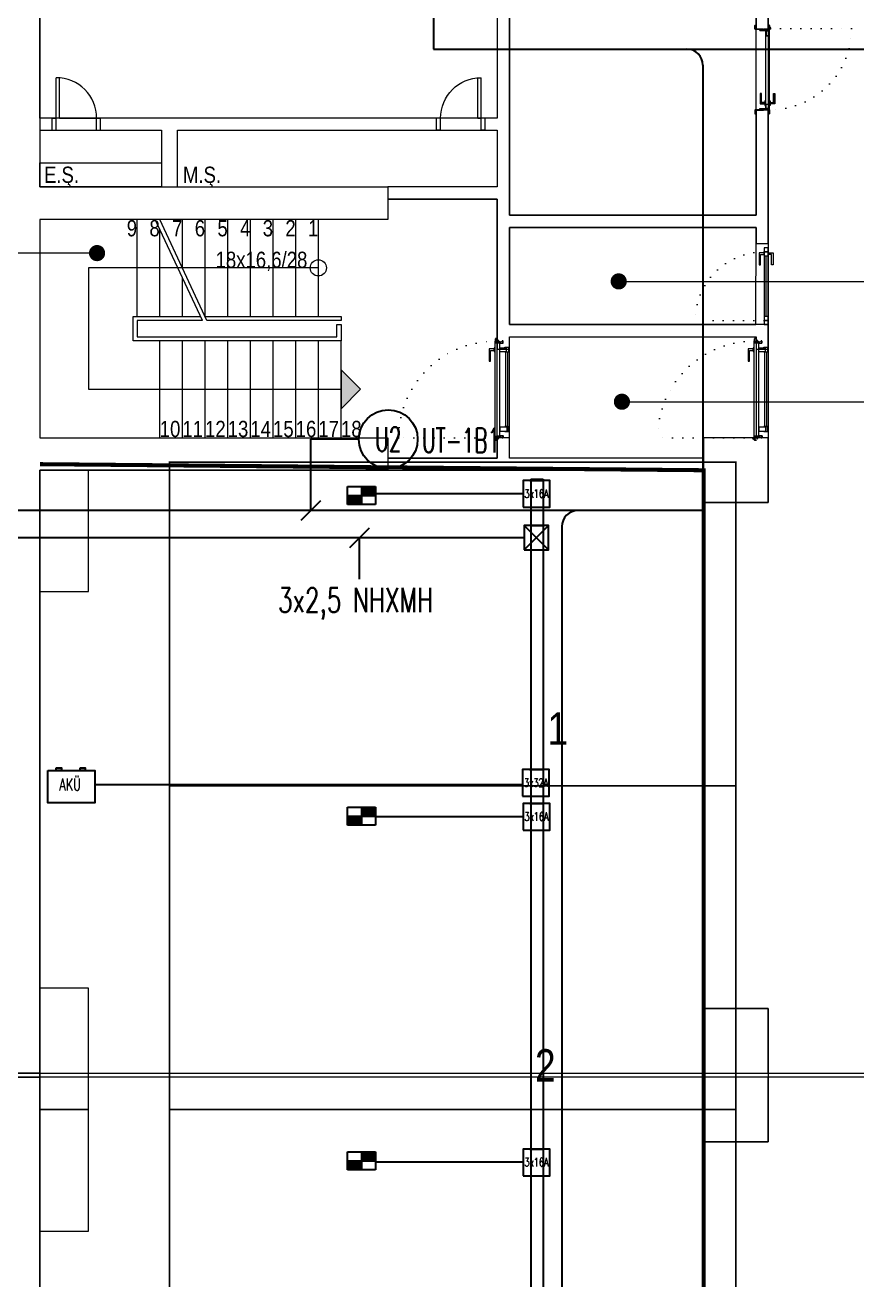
# Model space of a CAD drawing. Header units: metres. Extents: x -13194 to 152406, y -4219 to 19791.
# Drawn here: x 56177 to 57205, y 5430 to 6980 of the extents above; entities that cross this region are included whole.
import ezdxf
from ezdxf.enums import TextEntityAlignment as Align

# ---------------------------------------------------------------- set-up
doc = ezdxf.new("R2010")
doc.units = ezdxf.units.M
doc.header["$LTSCALE"] = 100
doc.header["$MEASUREMENT"] = 0
doc.linetypes.add('DOT2', pattern=[0.125, 0, -0.125])
doc.linetypes.add('HIDDEN', pattern=[0.375, 0.25, -0.125])
doc.layers.get('0').update_dxf_attribs({"color": 9, "lineweight": 9})
for name, color, linetype, lineweight in [('00', 9, 'Continuous', 9), ('01', 9, 'Continuous', 9), ('05', 9, 'Continuous', 9), ('05S', 9, 'Continuous', 9), ('06B', 9, 'Continuous', 9), ('06D', 9, 'Continuous', 9), ('10', 9, 'Continuous', 9), ('14', 9, 'Continuous', 9), ('15', 9, 'Continuous', 9), ('19', 9, 'Continuous', 9), ('20', 9, 'DOT2', 9), ('21', 9, 'Continuous', 9), ('21_mahal200', 9, 'Continuous', 9), ('30', 41, 'Continuous', 9), ('E-BUSBAR', 7, 'Continuous', 30), ('E-EKİPMAN PANOSU', 7, 'Continuous', 30), ('E-KABLO', 7, 'Continuous', 30), ('E-KOMBİNE ETANŞ PRİZ (2x1 FAZ+4x3 FAZ)', 7, 'Continuous', 30), ('E-LINYE', 7, 'Continuous', 30), ('E-YAZI', 7, 'Continuous', 30)]:
    doc.layers.add(name, color=color, linetype=linetype, lineweight=lineweight)
doc.styles.add('E-YAZI', font='txttw.shx')
doc.styles.add('MuuM_TEXT-STANDART', font='ARIALN.TTF')
doc.dimstyles.new('MuuM_DIM200', dxfattribs={"dimscale": 20, "dimtxt": 2, "dimasz": 1, "dimexe": 1, "dimexo": 1, "dimgap": 1, "dimtad": 1, "dimdec": 1, "dimrnd": 0.5, "dimdsep": 46, "dimtxsty": 'MuuM_TEXT-STANDART', "dimblk": 'ARCHTICK', "dimcen": 0, "dimdle": 0.15, "dimclrd": 256, "dimclre": 256, "dimclrt": 256, "dimadec": 0, "dimazin": 0, "dimtfac": 5, "dimtdec": 1, "dimtix": 1, "dimtmove": 2, "dimatfit": 3, "dimldrblk": 'DOT', "dimfxl": 3, "dimfxlon": 1, "dimtolj": 1, "dimlwd": -1, "dimlwe": -1, "dimarcsym": 0})

# ---------------------------------------------------------------- blocks, each defined once
blk = doc.blocks.new('BUSBAR ÇIKIŞ')
at = {"layer": 'E-BUSBAR'}
for p, q in [((-15, 30), (15, 0)), ((-15, 0), (15, 30))]:
    blk.add_line(p, q, dxfattribs=at)
at = {"layer": 'E-BUSBAR', "color": 5}
blk.add_line((-7.5, 30), (7.5, 30), dxfattribs=at)
blk.add_line((-7.5, 30), (7.5, 30), dxfattribs=at)
blk.add_lwpolyline([(-15, 0), (15, 0), (15, 30), (-15, 30)], close=True, dxfattribs=at)
blk = doc.blocks.new('E-3X16A BUSBAR CIKIS KUTUSU')
at = {"layer": 'E-BUSBAR', "color": 30}
blk.add_line((-83, 162), (82, 162), dxfattribs=at)
blk.add_line((-83, 162), (82, 162), dxfattribs=at)
at = {"layer": 'E-BUSBAR', "color": 6}
blk.add_lwpolyline([(-166, -168), (164, -168), (164, 162), (-166, 162)], close=True, dxfattribs=at)
at = {"layer": 'E-BUSBAR', "color": 6, "style": 'E-YAZI', "width": 0.7}
blk.add_text('3x16A', height=105, dxfattribs=at).set_placement((0, 0), align=Align.MIDDLE)
blk = doc.blocks.new('100_EKİPMAN PANOSU')
at = {"layer": 'E-EKİPMAN PANOSU', "color": 4}
for p, q in [((-3.07, 3.95), (3.07, 3.95)), ((-3.07, 0), (-3.07, 3.95)), ((0, 3.95), (0, 0)), ((3.07, 3.95), (3.07, 0)), ((-3.07, 1.97), (3.07, 1.97)), ((3.07, 0), (-3.07, 0))]:
    blk.add_line(p, q, dxfattribs=at)
for points in [[(0, 3.95), (3.07, 3.95), (0, 1.97), (3.07, 1.97)], [(-3.07, 1.97), (0, 1.97), (-3.07, 0), (0, 0)]]:
    blk.add_solid(points, dxfattribs=at)
blk = doc.blocks.new('E-AKU SARJ VE ENERJI UNITESI')
at = {"layer": 'E-KOMBİNE ETANŞ PRİZ (2x1 FAZ+4x3 FAZ)', "color": 2}
for points in [[(-290, 399), (290, 399), (290, 0), (-290, 0)], [(-186, 434), (-122, 434), (-122, 399), (-186, 399)], [(108, 434), (172, 434), (172, 399), (108, 399)]]:
    blk.add_lwpolyline(points, close=True, dxfattribs=at)
at = {"layer": 'E-KOMBİNE ETANŞ PRİZ (2x1 FAZ+4x3 FAZ)', "color": 2, "style": 'E-YAZI', "width": 0.7}
blk.add_text('AKÜ', height=147, dxfattribs=at).set_placement((-16, 243), align=Align.MIDDLE)
blk = doc.blocks.new('E-3X32A BUSBAR CIKIS KUTUSU')
at = {"layer": 'E-BUSBAR', "color": 2}
blk.add_line((-83, 162), (82, 162), dxfattribs=at)
blk.add_line((-83, 162), (82, 162), dxfattribs=at)
blk.add_lwpolyline([(-166, -168), (164, -168), (164, 162), (-166, 162)], close=True, dxfattribs=at)
at = {"layer": 'E-BUSBAR', "color": 2, "style": 'E-YAZI', "width": 0.7}
blk.add_text('3x32A', height=105, dxfattribs=at).set_placement((0, 0), align=Align.MIDDLE)
blk = doc.blocks.new('p-kolon_80x80')
blk.add_lwpolyline([(-40, -40), (40, -40), (40, 40), (-40, 40)], close=True)
blk = doc.blocks.new('1.bod.mimari.elk')
at = {"layer": '01'}
blk.add_lwpolyline([(40, -1430), (40, -1850), (470, -1850), (470, -1890), (40, -1890), (40, -2160), (470, -2160), (470, -2200), (40, -2200), (40, -2200), (40, -2200), (40, -2945), (0, -2945), (0, -1142.7)], dxfattribs=at)
blk.add_lwpolyline([(40, -8750), (0, -8750), (0, -2950), (40, -2950), (40, -8750), (40, -8750)], close=True, dxfattribs=at)
for p in [(900, -2200), (900, -2905), (900, -2990)]:
    blk.add_blockref('p-kolon_80x80', p, dxfattribs=at)
blk = doc.blocks.new('p-b1 tavan lejant')
at = {"layer": '30'}
for points in [[(56605, -18135), (56040, -18135), (56040, -17533.9), (56288.7, -17365), (56605, -17365)], [(59725, -18610), (59725, -18125), (58960, -18125), (58960, -17365), (56940, -17365), (56940, -18610), (56860, -18610), (56860, -19235), (56940, -19235), (56940, -19315), (56940, -19400), (56860, -19400), (56860, -21000), (57640, -21000), (57640, -20920), (57640, -20920), (57640, -18610), (59659.7, -18610)], [(56925, -18255), (56925, -17905), (56620, -17905), (56620, -18255)], [(56605, -18555), (56605, -18235), (56470, -18235), (56470, -18260), (56040, -18260), (56040, -18530), (56470, -18530), (56470, -18555)], [(56925, -18270), (56620, -18270), (56620, -18390), (56924.5, -18390)], [(56620, -18555), (56620, -18405), (56925, -18405), (56925, -18530), (56860, -18530), (56860, -18555)], [(56040, -18570), (56860, -18570), (56860, -21000), (57560, -21000), (57560, -21720), (56860, -21720), (56860, -24200), (68000, -24200), (68000, -24920), (66540, -24920), (66540, -24985), (58340, -24985), (58340, -24900), (56040, -24900)]]:
    blk.add_lwpolyline(points, close=True, dxfattribs=at)
blk = doc.blocks.new('p-işyeri')
at = {"color": 0, "const_width": 2}
blk.add_lwpolyline([(200, 0), (200, 700), (-200, 700), (-200, 0)], close=True, dxfattribs=at)
blk = doc.blocks.new('p-dilatasyon yeri')
at = {"layer": '06D'}
for points in [[(0, 5685), (5355, 5685)], [(5355, 5680), (0, 5680)]]:
    blk.add_lwpolyline(points, dxfattribs=at)
blk = doc.blocks.new('p-M01-M02_merdiven-1050')
at = {"layer": '19'}
h = blk.add_hatch(color=256, dxfattribs=at)
h.dxf.hatch_style = 1
edge = h.paths.add_edge_path()
edge.add_arc((210, -344), 10, 270, 630)
h = blk.add_hatch(color=256, dxfattribs=at)
h.dxf.hatch_style = 1
h.paths.add_polyline_path([(84, -372), (36, -372), (60, -396)])
at = {"layer": '19', "linetype": 'Continuous'}
for points in [[(210, -344), (210, -120), (210, -60), (60, -60), (60, -372)], [(145, -200.7), (145, -120), (125, -120), (125, -120), (125, -367), (140, -367), (140, -372), (120, -372), (120, -367), (120, -115), (120, -115), (150, -115), (150, -198.4)], [(150, -120), (270, -120)], [(0, -148), (120, -148)], [(145, -200.7), (270, -142.4)], [(145, -206.3), (270, -148)], [(150, -148), (258, -148)], [(0, -176), (120, -176)], [(150, -176), (198, -176)], [(210, -176), (270, -176)], [(0, -204), (120, -204)], [(150, -204), (270, -204)], [(0, -232), (120, -232)], [(150, -232), (270, -232)], [(0, -260), (120, -260)], [(150, -260), (270, -260)], [(0, -288), (120, -288)], [(150, -288), (270, -288)], [(0, -316), (120, -316)], [(150, -316), (270, -316)], [(0, -344), (120, -344)], [(150, -344), (270, -344)], [(0, -372), (120, -372)]]:
    blk.add_lwpolyline(points, dxfattribs=at)
at = {"layer": '19'}
for points in [[(145, -206.3), (270, -148)], [(150, -204), (150, -372), (150, -372), (145, -372), (145, -372), (145, -206.3)]]:
    blk.add_lwpolyline(points, dxfattribs=at)
blk.add_lwpolyline([(84, -372), (36, -372), (60, -396)], close=True, dxfattribs=at)
blk.add_circle((210, -344), 10, dxfattribs=at)
blk = doc.blocks.new('p-m04 formül2a')
at = {"layer": '21', "style": 'MuuM_TEXT-STANDART'}
for s, p in [('9', (120, 249)), ('8', (148, 249)), ('7', (176, 249)), ('6', (204, 249)), ('5', (232, 249)), ('4', (260, 249)), ('3', (288, 249)), ('2', (316, 249)), ('1', (344, 249)), ('18x16,6/28', (330.4, 210))]:
    blk.add_text(s, height=20, dxfattribs=at).set_placement(p, align=Align.RIGHT)
for s, p in [('10', (148, 1)), ('11', (176, 1)), ('12', (204, 1)), ('13', (232, 1)), ('14', (260, 1)), ('15', (288, 1)), ('16', (316, 1)), ('17', (344, 1)), ('18', (372, 1))]:
    blk.add_text(s, height=20, dxfattribs=at).set_placement(p)
blk = doc.blocks.new('*U20')
at = {"ltscale": 15}
for p, q in [((-25, 1), (-26, 0)), ((-25, -1), (-26, 0)), ((-23, 1), (-25, 1)), ((-23, 1), (-23, -2)), ((-21, -3), (-18, 3)), ((-21, -3), (-18, 3)), ((-20, -3), (-17, 3)), ((-20, -3), (-16, 3)), ((-18, -3), (-15, 3)), ((-18, -3), (-15, 3)), ((-18, 1), (-18, 2)), ((-17, -3), (-14, 3)), ((-17, -3), (-13, 3)), ((-17, 1), (-17, 2)), ((-15, -3), (-12, 3)), ((-15, -3), (-12, 3)), ((-15, 1), (-15, 2)), ((-14, -3), (-11, 3)), ((-14, -3), (-10, 3)), ((-14, 1), (-14, 2)), ((-12, -3), (-9, 3)), ((-12, -3), (-9, 3)), ((-12, 1), (-12, 2)), ((-11, -3), (-8, 3)), ((-11, -3), (-7, 3)), ((-11, 1), (-11, 2)), ((-9, -3), (-6, 3)), ((-9, -3), (-6, 3)), ((-9, 1), (-9, 2)), ((-8, -3), (-4, 3)), ((-8, -3), (-5, 3)), ((-8, 1), (-8, 2)), ((-6, -3), (-3, 3)), ((-6, -3), (-3, 3)), ((-6, 1), (-6, 2)), ((-5, -3), (-1, 3)), ((-5, -3), (-2, 3)), ((-5, 1), (-5, 2)), ((-3, 1), (-3, 2)), ((0, 4), (-2, 1)), ((-2, 1), (-2, 2)), ((0, 0), (-1, 0)), ((-25, -1), (-23, -2)), ((-9, -2), (-23, -2)), ((-21, -3), (-21, -2)), ((-20, -3), (-19, -2)), ((-20, -2), (-19, -2)), ((-19, -2), (-18, -2)), ((-18, -3), (-18, -2)), ((-17, -3), (-16, -2)), ((-17, -2), (-16, -2)), ((-16, -2), (-15, -2)), ((-15, -3), (-15, -2)), ((-14, -3), (-13, -2)), ((-14, -2), (-13, -2)), ((-13, -2), (-12, -2)), ((-12, -3), (-12, -2)), ((-11, -3), (-10, -2)), ((-11, -2), (-10, -2)), ((-10, -2), (-9, -2)), ((-9, -3), (-9, -2)), ((-8, -2), (-7, -2)), ((-8, -3), (-7, -2)), ((-7, -2), (-6, -2)), ((-6, -3), (-6, -2)), ((-5, -2), (-4, -2)), ((-5, -3), (-4, -2)), ((-4, -2), (-2, -2)), ((0, -4), (-2, -2)), ((0, 0), (-1, 0))]:
    blk.add_line(p, q, dxfattribs=at)
for p, q in [((-7, 1), (-23, 1)), ((-17, 1), (-19, 1)), ((-16, 1), (-17, 1)), ((-14, 1), (-16, 1)), ((-13, 1), (-14, 1)), ((-11, 1), (-13, 1)), ((-10, 1), (-11, 1)), ((-8, 1), (-10, 1)), ((-7, 1), (-8, 1)), ((-5, 1), (-7, 1)), ((-4, 1), (-5, 1)), ((-2, 1), (-4, 1)), ((-2, 1), (-2, 1)), ((0, 0), (0, 4)), ((-2, -2), (-2, -2)), ((0, 0), (0, -4))]:
    blk.add_line(p, q)
for centre, radius, start, end in [((-26, 4), 3.92, 274.361, 322.1025), ((-26, -4), 3.92, 37.8975, 85.639), ((-18, 3), 0.0971, 330.3204, 150.3204), ((-17, 3), 0.0971, 330.3204, 150.3204), ((-15, 3), 0.0971, 330.3204, 150.3204), ((-14, 3), 0.0971, 330.3204, 150.3204), ((-12, 3), 0.0971, 330.3204, 150.3204), ((-11, 3), 0.0971, 330.3204, 150.3204), ((-9, 3), 0.0971, 330.3204, 150.3204), ((-8, 3), 0.0971, 330.3204, 150.3204), ((-6, 3), 0.0971, 330.3204, 150.3204), ((-5, 3), 0.0971, 330.3204, 150.3204), ((-3, 3), 0.0971, 330.3204, 150.3204), ((-2, 3), 0.0971, 330.3204, 150.3204), ((-1, 0), 0.486, 90, 270), ((0, 4), 0.25, 0, 150.0864), ((-21, -3), 0.0971, 150.3204, 330.3204), ((-20, -3), 0.0971, 150.3204, 330.3204), ((-18, -3), 0.0971, 150.3204, 330.3204), ((-17, -3), 0.0971, 150.3204, 330.3204), ((-15, -3), 0.0971, 150.3204, 330.3204), ((-14, -3), 0.0971, 150.3204, 330.3204), ((-12, -3), 0.0971, 150.3204, 330.3204), ((-11, -3), 0.0971, 150.3204, 330.3204), ((-9, -3), 0.0971, 150.3204, 330.3204), ((-8, -3), 0.0971, 150.3204, 330.3204), ((-6, -3), 0.0971, 150.3204, 330.3204), ((-5, -3), 0.0971, 150.3204, 330.3204), ((0, -4), 0.25, 209.9136, 0)]:
    blk.add_arc(centre, radius, start, end, dxfattribs=at)
blk = doc.blocks.new('conta')
at = {"ltscale": 10}
for p, q in [((-2649.9, 5345.5), (-2649.8, 5345.6)), ((-2649.9, 5344.5), (-2649.8, 5344.3)), ((-2649.8, 5344.3), (-2649.7, 5344.3)), ((-2649.7, 5345.4), (-2649.3, 5345.4)), ((-2649.2, 5345.4), (-2649.1, 5345.5)), ((-2649, 5344), (-2648.8, 5343.8)), ((-2648.9, 5344.1), (-2648.7, 5343.9)), ((-2648.8, 5345.1), (-2648.6, 5345.3)), ((-2648.8, 5344.9), (-2648.6, 5345.2)), ((-2648.7, 5343.8), (-2648.7, 5343.8)), ((-2648.6, 5345.3), (-2648.6, 5345.3))]:
    blk.add_line(p, q, dxfattribs=at)
for centre, radius, start, end in [((-2649.8, 5345.5), 0.05, 140.6345, 188.9372), ((-2653, 5345), 3.19, 350.4674, 8.9372), ((-2649.9, 5344.5), 0.02, 170.4674, 213.7451), ((-2649.7, 5345.6), 0.0696, 22.2428, 159.258), ((-2650.9, 5345), 1.24, 340.3382, 16.7772), ((-2649.7, 5344.6), 0.03, 160.3382, 273.2666), ((-2649.7, 5345.4), 0.03, 90, 196.7772), ((-2649.6, 5341.5), 3.01, 80.4362, 93.2666), ((-2649.3, 5345.5), 0.05, 270, 303.0062), ((-2649.2, 5344.1), 0.231, 353.9571, 81.9004), ((-2649.1, 5345.5), 0.03, 4.7972, 123.0062), ((-2649.1, 5344.5), 0.03, 260.4362, 338.7066), ((-2651.2, 5344.8), 2.33, 7.5897, 18.7951), ((-2649, 5345.6), 0.05, 18.7951, 42.1429), ((-2650.2, 5345), 1.27, 338.7066, 23.0418), ((-2648.9, 5344.1), 0.1, 173.9571, 217.2653), ((-2648.8, 5345.1), 0.05, 187.5897, 322.7347), ((-2658.2, 5345.2), 9.36, 353.6857, 357.8537), ((-2648.8, 5344.2), 0.1, 173.6857, 217.2653), ((-2648.8, 5344.8), 0.05, 142.7347, 180.2669), ((-2648.7, 5343.8), 0.05, 217.2653, 307.2653), ((-2648.7, 5343.8), 0.05, 307.2653, 37.2653), ((-2648.6, 5345.3), 0.05, 52.7347, 142.7347), ((-2648.6, 5345.3), 0.05, 322.7347, 52.7347)]:
    blk.add_arc(centre, radius, start, end, dxfattribs=at)
for points, knots in [([(-2649, 5345.6), (-2649, 5345.6), (-2649.1, 5345.7), (-2649.2, 5345.4), (-2649.3, 5345.7), (-2649.4, 5345.5), (-2649.5, 5345.7), (-2649.6, 5345.5), (-2649.7, 5345.6), (-2649.7, 5345.6)], [0.0086373, 0.0086373, 0.0086373, 0.0086373, 0.1097304, 0.3133405, 0.4430081, 0.5658764, 0.7165186, 0.8527974, 0.9648495, 0.9648495, 0.9648495, 0.9648495]), ([(-2649.7, 5344.3), (-2649.7, 5344.3), (-2649.7, 5344.5), (-2649.6, 5344.3), (-2649.3, 5344.4), (-2649.2, 5344.4), (-2649.2, 5344.4)], [0, 0, 0, 0, 0.1008757, 0.3841126, 0.5436166, 0.6906785, 0.6906785, 0.6906785, 0.6906785])]:
    blk.add_open_spline(points, degree=3, knots=knots, dxfattribs=at)
blk = doc.blocks.new('p-yn_sackasa')
at = {"layer": '10', "linetype": 'Continuous'}
for p, q in [((-2.2, 0), (-2.2, -0.2)), ((0, 6.9), (0, 6.2)), ((0, 6.2), (0, 6.9)), ((0.1, 6.9), (0.1, 6.2)), ((0.2, 6.9), (0.2, 6.2)), ((2.7, 7.2), (0.3, 7.2)), ((2.7, 7.2), (0.3, 7.2)), ((2.7, 7), (0.3, 7)), ((0.3, 7), (2.7, 7)), ((0.3, 6.1), (0.8, 6.1)), ((0.7, 6), (0.3, 6)), ((0.3, 5.9), (0.7, 5.9)), ((0.8, 5.9), (0.3, 5.9)), ((0.7, 5.9), (0.7, 6)), ((0.7, -0.7), (0.7, 2.3)), ((0.7, -0.7), (0.7, 2.3)), ((0.8, 5.9), (0.8, 6.1)), ((0.8, -0.7), (0.8, 2.3)), ((0.8, -0.7), (0.8, 2.3)), ((0.9, 2.3), (1, 2.3)), ((0.9, 2.3), (0.9, 2.3)), ((1, 2.5), (1, 2.4)), ((1, 2.5), (1, 2.5)), ((1.1, 2.5), (1.1, 3.7)), ((1.1, 2.5), (1.1, 3.7)), ((1.3, 3.7), (1.3, 2.5)), ((1.3, 2.5), (1.3, 3.7)), ((2.5, 4), (1.4, 4)), ((1.4, 4), (2.5, 4)), ((1.4, 3.8), (2.5, 3.8)), ((2.5, 3.8), (1.4, 3.8)), ((2.5, 3.4), (2.6, 3.7)), ((2.6, 3.7), (2.5, 3.4)), ((2.7, 3.6), (2.6, 3.3)), ((2.7, 3.6), (2.6, 3.3)), ((2.8, 3.3), (2.8, 6.9)), ((2.8, 3.3), (2.8, 6.9)), ((2.9, 3.3), (2.9, 6.9)), ((2.9, 3.3), (2.9, 6.9)), ((-2.9, -1.7), (-2.9, -0.3)), ((-2.9, -0.3), (-2.9, -1.7)), ((-2.8, -0.3), (-2.8, -1.7)), ((-2.8, -0.3), (-2.8, -1.7)), ((-2.2, 0), (-2.7, 0)), ((-2.2, 0), (-2.7, 0)), ((-2.2, -0.1), (-2.7, -0.1)), ((-2.2, -0.2), (-2.7, -0.2)), ((1, -1.8), (-2.7, -1.8)), ((1, -1.9), (-2.7, -1.9)), ((-2.7, -2), (1, -2)), ((1, -2), (-2.7, -2)), ((-2.2, -0.1), (-2.2, 0)), ((0.9, -0.8), (1, -0.8)), ((0.9, -0.8), (0.9, -0.8)), ((1, -0.9), (1, -0.9)), ((1, -0.9), (1, -0.9)), ((1.1, -1), (1.1, -1.7)), ((1.1, -1), (1.1, -1.7)), ((1.3, -1), (1.3, -1.7)), ((1.3, -1), (1.3, -1.7))]:
    blk.add_line(p, q, dxfattribs=at)
for points in [[(0.1, 2.1), (0.7, 2.1), (0.7, -0.5), (0.1, -0.5)], [(0.1, 2.1), (0.4, 2.1), (0.4, -0.5), (0.1, -0.5)]]:
    blk.add_lwpolyline(points, close=True, dxfattribs=at)
for centre, radius, start, end in [((0.3, 6.9), 0.249, 90, 180), ((0.3, 6.9), 0.261, 90, 180), ((0.3, 6.2), 0.249, 181.345, 271.3502), ((0.3, 6.2), 0.261, 180, 270), ((0.3, 6.9), 0.122, 90, 180), ((0.3, 6.2), 0.122, 180, 270), ((0.3, 6.9), 0.11, 90, 180), ((0.3, 6.2), 0.11, 180, 270), ((0.9, 2.3), 0.206, 63.2169, 180), ((0.9, 2.3), 0.219, 63.2153, 180), ((0.9, 2.3), 0.0801, 63.215, 180), ((0.9, 2.3), 0.0674, 63.2144, 180), ((1, 2.5), 0.219, 243.2148, 0), ((1, 2.5), 0.0801, 243.2203, 0), ((1, 2.5), 0.206, 243.2197, 0), ((1, 2.5), 0.0674, 243.2129, 0), ((1.4, 3.7), 0.24, 90, 180), ((1.4, 3.7), 0.253, 90, 180), ((1.4, 3.7), 0.114, 90, 180), ((1.4, 3.7), 0.101, 90, 180), ((2.5, 3.7), 0.249, 342.8613, 90), ((2.5, 3.7), 0.261, 342.8602, 90), ((2.5, 3.7), 0.122, 342.8607, 90), ((2.5, 3.7), 0.11, 342.8621, 90), ((2.7, 3.3), 0.232, 162.8601, 0), ((2.7, 3.3), 0.219, 162.8613, 0), ((2.7, 3.3), 0.0927, 162.8605, 0), ((2.7, 3.3), 0.0801, 162.8624, 0), ((2.7, 6.9), 0.249, 0, 90), ((2.7, 6.9), 0.261, 0, 90), ((2.7, 6.9), 0.122, 0, 90), ((2.7, 6.9), 0.11, 0, 90), ((-2.7, -0.3), 0.24, 90, 180), ((-2.7, -0.3), 0.253, 90, 180), ((-2.7, -1.7), 0.24, 180, 270), ((-2.7, -1.7), 0.253, 180, 270), ((-2.7, -0.3), 0.114, 90, 180), ((-2.7, -0.3), 0.101, 90, 180), ((-2.7, -1.7), 0.114, 180, 270), ((-2.7, -1.7), 0.101, 180, 270), ((0.9, -0.7), 0.206, 180, 296.7851), ((0.9, -0.7), 0.219, 180, 296.785), ((0.9, -0.7), 0.0674, 180, 180.5245), ((0.9, -0.7), 0.0801, 180, 296.785), ((0.9, -0.7), 0.0674, 180, 296.7871), ((1, -1), 0.219, 0, 116.7854), ((1, -1), 0.206, 0, 116.7836), ((1, -1), 0.0801, 0, 116.7811), ((1, -1), 0.0674, 0, 116.7871), ((1, -1.7), 0.114, 270, 0), ((1, -1.7), 0.24, 270, 0), ((1, -1.7), 0.101, 270, 0), ((1, -1.7), 0.253, 270, 0)]:
    blk.add_arc(centre, radius, start, end, dxfattribs=at)
at = {"layer": '10', "xscale": 0.0842696629213483, "yscale": 0.0842696629213483, "zscale": 0.0842696629213483}
blk.add_blockref('*U20', (1, 1.3), dxfattribs=at)
at = {"layer": '14', "xscale": -0.7887640449438696, "yscale": 0.7887640449438696, "zscale": 0.7887640449438204, "rotation": 90}
blk.add_blockref('conta', (4217.8, -2086.4), dxfattribs=at)
blk = doc.blocks.new('*U696')
at = {"layer": '06D'}
for points in [[(8.5, 9.6), (7.9, 9.6), (7.9, 13.6, -0.414214), (8.2, 13.9), (13.7, 13.9, -0.414214), (14.1, 13.6), (14.1, 9.6), (13.5, 9.6)], [(111.5, 9.6), (112.1, 9.6), (112.1, 13.6, 0.414214), (111.7, 13.9), (106.2, 13.9, 0.414214), (105.9, 13.6), (105.9, 9.6), (106.5, 9.6)]]:
    blk.add_lwpolyline(points, format="xyb", dxfattribs=at)
for points in [[(8.5, 12.1), (13.5, 12.1), (13.5, 3.4), (8.5, 3.4)], [(14.1, 13.3), (105.9, 13.3), (105.9, 10.2), (14.1, 10.2)], [(111.5, 10.9), (106.5, 10.9), (106.5, 3.4), (111.5, 3.4)]]:
    blk.add_lwpolyline(points, close=True, dxfattribs=at)
for points in [[(110.1, -3.8), (110.1, -10.1), (95.1, -10.1), (95.1, -8.2), (107.9, -8.2), (107.9, -8.2), (107.9, -3.8), (110.1, -3.8)], [(111.2, -2.6), (111.2, -3.8), (106.8, -3.8), (106.8, -2.6), (111.2, -2.6)]]:
    blk.add_lwpolyline(points, dxfattribs=at)
at = {"layer": '10', "ltscale": 10}
for p, q in [((2, 1.5), (1, 1.5)), ((2, 1.3), (1, 1.3)), ((1, 0.9), (2, 0.3)), ((2, 0.3), (2, 1.8)), ((2, 1.8), (2.3, 1.8)), ((2, -0.2), (2, 0.3)), ((2.3, -2.2), (2.3, 3.3)), ((2.3, 1.8), (2.3, 0.3)), ((2.3, 0.3), (2.3, -0.2)), ((2.4, 3.4), (117.6, 3.4)), ((2.4, -2.3), (2.4, 3.2)), ((2.5, 3.3), (117.5, 3.3)), ((117.5, -2.3), (117.5, 3.2)), ((117.7, -2.2), (117.7, 3.3)), ((117.7, 1.8), (118, 1.8)), ((117.7, 1.3), (117.7, 1.8)), ((117.7, 1.8), (118, 1.8)), ((117.7, 1.3), (117.7, 1.8)), ((117.7, -0.2), (117.7, 1.3)), ((117.7, -0.2), (117.7, 1.3)), ((118, 1.8), (118, 1.3)), ((118, 1.8), (118, 1.3)), ((118, 1.3), (118, -0.2)), ((119, 0.7), (118, 1.3)), ((118, 1.3), (118, -0.2)), ((119, 0.7), (118, 1.3)), ((118, 0.3), (119, 0.3)), ((118, 0.3), (119, 0.3)), ((118, 0.1), (119, 0.1)), ((118, 0.1), (119, 0.1)), ((-1.6, -2.7), (-1.7, -2.6)), ((-1.6, -2.7), (-1.7, -2.6)), ((-1.2, -2.2), (-1.2, -2.3)), ((-1.2, -2.2), (-1.1, -2.2)), ((-1.2, -2.2), (-1.2, -2.3)), ((-1.2, -2.2), (-1.1, -2.2)), ((-1.1, -2), (-1.1, -2.4)), ((-1.1, -2), (-1.1, -2.4)), ((-0.8, -2), (-0.8, -2.4)), ((-0.8, -2), (-0.8, -2.4)), ((0.3, -2.5), (0.3, -2.3)), ((0.4, -2.2), (2.2, -2.2)), ((0.4, -2.4), (0.4, -2.4)), ((0.4, -2.6), (119.6, -2.6)), ((0.5, -2.4), (119.5, -2.4)), ((0.5, -2.4), (2.3, -2.4)), ((2.3, -0.2), (2, -0.2)), ((119.5, -2.4), (117.6, -2.4)), ((118, -0.2), (117.7, -0.2)), ((118, -0.2), (117.7, -0.2)), ((119.6, -2.2), (117.7, -2.2)), ((119.5, -2.4), (119.5, -2.4)), ((119.7, -2.5), (119.7, -2.3))]:
    blk.add_line(p, q, dxfattribs=at)
blk.add_circle((-0.9, -3.3), 0.843, dxfattribs=at)
blk.add_circle((-0.9, -3.3), 0.843, dxfattribs=at)
for centre, radius, start, end in [((2.4, 3.3), 0.1, 90, 180), ((2.5, 3.2), 0.05, 90, 180), ((117.6, 3.3), 0.141, 14.9271, 75.0729), ((-0.9, -3.3), 1.01, 105.7139, 140.5908), ((-0.9, -3.3), 1.01, 105.7139, 140.5908), ((-0.4, -2.3), 0.428, 142.379, 203.648), ((-0.4, -2.3), 0.428, 142.379, 203.648), ((-0.4, -2.3), 0.302, 119.9685, 254.4476), ((-0.4, -2.3), 0.302, 119.9685, 254.4476), ((0.4, -2.3), 0.1, 90, 180), ((0.4, -2.5), 0.1, 180, 270), ((0.5, -2.4), 0.005, 180, 270), ((0.5, -2.4), 0.005, 90, 180), ((2.2, -2.2), 0.05, 270, 0), ((2.3, -2.3), 0.1, 270, 0), ((117.6, -2.3), 0.1, 180, 270), ((117.7, -2.2), 0.05, 180, 270), ((119.5, -2.4), 0.005, 270, 360), ((119.5, -2.4), 0.005, 0, 90), ((119.6, -2.3), 0.1, 0, 90), ((119.6, -2.5), 0.1, 270, 0)]:
    blk.add_arc(centre, radius, start, end, dxfattribs=at)
at = {"layer": '20'}
blk.add_lwpolyline([(0.3, -2.4), (0.3, -121.8, 0.414214), (119.7, -2.4, -1)], format="xyb", dxfattribs=at)
blk.add_blockref('p-yn_sackasa', (0, 0))
at = {"xscale": -1}
blk.add_blockref('p-yn_sackasa', (120, 0), dxfattribs=at)
blk = doc.blocks.new('*U699')
at = {"layer": '06D'}
for points in [[(8.5, 9.6), (7.9, 9.6), (7.9, 13.6, -0.414214), (8.2, 13.9), (13.7, 13.9, -0.414214), (14.1, 13.6), (14.1, 9.6), (13.5, 9.6)], [(111.5, 9.6), (112.1, 9.6), (112.1, 13.6, 0.414214), (111.7, 13.9), (106.2, 13.9, 0.414214), (105.9, 13.6), (105.9, 9.6), (106.5, 9.6)]]:
    blk.add_lwpolyline(points, format="xyb", dxfattribs=at)
for points in [[(8.5, 10.9), (13.5, 10.9), (13.5, 3.4), (8.5, 3.4)], [(105.9, 13.3), (14.1, 13.3), (14.1, 10.2), (105.9, 10.2)], [(111.5, 12.1), (106.5, 12.1), (106.5, 3.4), (111.5, 3.4)]]:
    blk.add_lwpolyline(points, close=True, dxfattribs=at)
for points in [[(8.8, -2.6), (8.8, -3.8), (13.2, -3.8), (13.2, -2.6), (8.8, -2.6)], [(9.9, -3.8), (9.9, -10.1), (24.9, -10.1), (24.9, -8.2), (12.1, -8.2), (12.1, -8.2), (12.1, -3.8), (9.9, -3.8)]]:
    blk.add_lwpolyline(points, dxfattribs=at)
at = {"layer": '10', "ltscale": 10}
for p, q in [((1, 0.7), (2, 1.3)), ((1, 0.7), (2, 1.3)), ((2, 0.3), (1, 0.3)), ((2, 0.3), (1, 0.3)), ((2, 0.1), (1, 0.1)), ((2, 0.1), (1, 0.1)), ((2, 1.8), (2, 1.3)), ((2.3, 1.8), (2, 1.8)), ((2, 1.8), (2, 1.3)), ((2.3, 1.8), (2, 1.8)), ((2, 1.3), (2, -0.2)), ((2, 1.3), (2, -0.2)), ((2.3, -2.2), (2.3, 3.3)), ((2.3, 1.3), (2.3, 1.8)), ((2.3, 1.3), (2.3, 1.8)), ((2.3, -0.2), (2.3, 1.3)), ((2.3, -0.2), (2.3, 1.3)), ((117.6, 3.4), (2.4, 3.4)), ((2.4, -2.3), (2.4, 3.2)), ((117.5, 3.3), (2.5, 3.3)), ((117.5, -2.3), (117.5, 3.2)), ((117.7, -2.2), (117.7, 3.3)), ((117.7, 1.8), (117.7, 0.3)), ((118, 1.8), (117.7, 1.8)), ((117.7, 0.3), (117.7, -0.2)), ((118, 0.3), (118, 1.8)), ((118, 1.5), (119, 1.5)), ((118, 1.3), (119, 1.3)), ((119, 0.9), (118, 0.3)), ((118, -0.2), (118, 0.3)), ((0.3, -2.5), (0.3, -2.3)), ((0.4, -2.2), (2.2, -2.2)), ((0.4, -2.4), (0.4, -2.4)), ((119.6, -2.6), (0.4, -2.6)), ((119.5, -2.4), (0.5, -2.4)), ((0.5, -2.4), (2.3, -2.4)), ((2, -0.2), (2.3, -0.2)), ((2, -0.2), (2.3, -0.2)), ((119.5, -2.4), (117.6, -2.4)), ((117.7, -0.2), (118, -0.2)), ((119.6, -2.2), (117.7, -2.2)), ((119.5, -2.4), (119.5, -2.4)), ((119.7, -2.5), (119.7, -2.3)), ((120.8, -2), (120.8, -2.4)), ((120.8, -2), (120.8, -2.4)), ((121.1, -2), (121.1, -2.4)), ((121.1, -2), (121.1, -2.4)), ((121.2, -2.2), (121.1, -2.2)), ((121.2, -2.2), (121.1, -2.2)), ((121.2, -2.2), (121.2, -2.3)), ((121.2, -2.2), (121.2, -2.3)), ((121.6, -2.7), (121.7, -2.6)), ((121.6, -2.7), (121.7, -2.6))]:
    blk.add_line(p, q, dxfattribs=at)
blk.add_circle((120.9, -3.3), 0.843, dxfattribs=at)
blk.add_circle((120.9, -3.3), 0.843, dxfattribs=at)
for centre, radius, start, end in [((2.4, 3.3), 0.141, 104.9271, 165.0729), ((117.5, 3.2), 0.05, 0, 90), ((117.6, 3.3), 0.1, 0, 90), ((0.4, -2.3), 0.1, 90, 180), ((0.4, -2.5), 0.1, 180, 270), ((0.5, -2.4), 0.005, 180, 270), ((0.5, -2.4), 0.005, 90, 180), ((2.2, -2.2), 0.05, 270, 0), ((2.3, -2.3), 0.1, 270, 0), ((117.6, -2.3), 0.1, 180, 270), ((117.7, -2.2), 0.05, 180, 270), ((119.5, -2.4), 0.005, 270, 360), ((119.5, -2.4), 0.005, 0, 90), ((119.6, -2.3), 0.1, 0, 90), ((119.6, -2.5), 0.1, 270, 0), ((120.4, -2.3), 0.302, 285.5524, 60.0315), ((120.4, -2.3), 0.302, 285.5524, 60.0315), ((120.4, -2.3), 0.428, 336.352, 37.621), ((120.4, -2.3), 0.428, 336.352, 37.621), ((120.9, -3.3), 1.01, 39.4092, 74.2861), ((120.9, -3.3), 1.01, 39.4092, 74.2861)]:
    blk.add_arc(centre, radius, start, end, dxfattribs=at)
at = {"layer": '20'}
blk.add_lwpolyline([(119.7, -2.4), (119.7, -121.8, -0.414214), (0.3, -2.4, 1)], format="xyb", dxfattribs=at)
blk.add_blockref('p-yn_sackasa', (0, 0))
at = {"xscale": -1}
blk.add_blockref('p-yn_sackasa', (120, 0), dxfattribs=at)
blk = doc.blocks.new('gr-p-barel kilitli kapı kolu')
at = {"layer": '05S'}
h = blk.add_hatch(color=256, dxfattribs=at)
h.paths.add_polyline_path([(1.3, 0.8), (-1.3, 0.8), (-1.3, 0.7), (1.3, 0.7)])
h.paths.add_polyline_path([(2.75, 0.7), (-2.75, 0.7), (-2.75, 0), (2.75, 0)])
h.paths.add_polyline_path([(-11.7, 4.9), (-11.7, 6.7), (0.9, 6.7), (0.9, 0.8), (-0.9, 0.8), (-0.9, 4.9)])
at = {"flags": 128}
for points in [[(-0.9, 0.8), (-0.9, 4.9), (-11.7, 4.9), (-11.7, 6.7), (0.9, 6.7), (0.9, 0.8)], [(-0.8, 5), (0.8, 6.6)]]:
    blk.add_lwpolyline(points, dxfattribs=at)
blk.add_lwpolyline([(-2.75, 0), (-2.75, 0.7), (2.75, 0.7), (2.75, 0)])
blk.add_lwpolyline([(-1.3, 0.7), (1.3, 0.7), (1.3, 0.8), (-1.3, 0.8)], close=True)
blk = doc.blocks.new('prf-scr2')
at = {"linetype": 'DOT2', "ltscale": 10}
blk.add_line((0, 0.2), (0, -1.1), dxfattribs=at)
for p, q in [((-0.1, -0.2), (0.1, -0.3)), ((0.1, -0.2), (-0.1, -0.2)), ((0.1, -0.3), (-0.1, -0.3)), ((-0.1, -0.3), (0.1, -0.4)), ((0.1, -0.4), (-0.1, -0.4)), ((0.1, -0.5), (-0.1, -0.4)), ((-0.1, -0.4), (0.1, -0.4)), ((0.1, -0.6), (-0.1, -0.5)), ((-0.1, -0.5), (0.1, -0.5)), ((-0.1, -0.6), (0.1, -0.7)), ((0.1, -0.6), (-0.1, -0.6)), ((-0.1, -0.6), (0.1, -0.6)), ((-0.1, -0.7), (0.1, -0.8)), ((0.1, -0.7), (-0.1, -0.7)), ((-0.1, -0.8), (0.1, -0.8)), ((0.1, -0.8), (-0.1, -0.8)), ((0.1, -0.2), (0, -0.1)), ((0, -0.2), (0.1, -0.2))]:
    blk.add_line(p, q)
blk.add_lwpolyline([(0.2, 0), (-0.2, 0), (-0.2, 0), (-0.1, -0.1), (0.1, -0.1), (0.2, 0), (0.2, 0)], close=True)
for points in [[(0.2, 0), (-0.2, 0)], [(-0.1, -0.1), (-0.1, -0.2), (-0.1, -0.2), (-0.1, -0.2), (-0.1, -0.2), (-0.1, -0.3), (-0.1, -0.3), (-0.1, -0.3), (-0.1, -0.3), (-0.1, -0.4), (-0.1, -0.4), (-0.1, -0.4), (-0.1, -0.4), (-0.1, -0.4), (-0.1, -0.5), (-0.1, -0.5), (-0.1, -0.5), (-0.1, -0.5), (-0.1, -0.5), (-0.1, -0.5), (-0.1, -0.6), (-0.1, -0.6), (-0.1, -0.6), (-0.1, -0.6), (-0.1, -0.6), (-0.1, -0.7), (-0.1, -0.7), (-0.1, -0.7), (-0.1, -0.7), (-0.1, -0.7), (-0.1, -0.8), (-0.1, -0.8), (-0.1, -0.8), (-0.1, -0.8), (0, -0.9), (0, -0.9), (0, -0.9), (0.1, -0.8), (0.1, -0.8), (0.1, -0.7), (0.1, -0.7), (0.1, -0.7), (0.1, -0.7), (0.1, -0.7), (0.1, -0.7), (0.1, -0.6), (0.1, -0.6), (0.1, -0.6), (0.1, -0.6), (0.1, -0.6), (0.1, -0.5), (0.1, -0.5), (0.1, -0.5), (0.1, -0.5), (0.1, -0.4), (0.1, -0.4), (0.1, -0.4), (0.1, -0.4), (0.1, -0.4), (0.1, -0.3), (0.1, -0.3), (0.1, -0.3), (0.1, -0.3), (0.1, -0.3), (0.1, -0.3), (0.1, -0.2), (0.1, -0.2), (0.1, -0.2), (0.1, -0.2), (0.1, -0.2), (0.1, -0.1)]]:
    blk.add_lwpolyline(points)
blk = doc.blocks.new('K-SAC-01')
at = {"layer": '10'}
for points in [[(-4.6, 16.2, -0.414214), (-4.5, 16.3), (-0.1, 16.3, -0.414214), (0, 16.2), (0, 5.9), (0.2, 5.9), (0.2, 16.2, 0.414214), (-0.1, 16.5), (-4.5, 16.5, 0.414214), (-4.8, 16.2), (-4.8, 15.3, 0.414214), (-4.5, 15), (-3.4, 15), (-3.4, 15.2), (-4.5, 15.2, -0.414214), (-4.6, 15.3)], [(104.6, 16.2, 0.414214), (104.5, 16.3), (100.1, 16.3, 0.414214), (100, 16.2), (100, 5.9), (99.8, 5.9), (99.8, 16.2, -0.414214), (100.1, 16.5), (104.5, 16.5, -0.414214), (104.8, 16.2), (104.8, 15.3, -0.414214), (104.5, 15), (103.4, 15), (103.4, 15.2), (104.5, 15.2, 0.414214), (104.6, 15.3)], [(0.2, 10.3, -0.414214), (0.5, 10.6), (1.5, 10.6, -0.414214), (1.8, 10.3), (1.8, 3.9, -0.414214), (1.5, 3.6, -0.414214), (1.2, 3.9), (1.2, 4.8), (0.2, 4.8), (0.2, -1.2, -0.414214), (-0.1, -1.5), (-4.5, -1.5, -0.414214), (-4.8, -1.2), (-4.8, -0.3, -0.414214), (-4.5, 0), (-3.4, 0), (-3.4, -0.2), (-4.5, -0.2, 0.414214), (-4.6, -0.3), (-4.6, -1.2, 0.414214), (-4.5, -1.3), (-0.1, -1.3, 0.414214), (0, -1.2), (0, 5), (1.4, 5), (1.4, 3.9, 0.414214), (1.5, 3.8, 0.414214), (1.6, 3.9), (1.6, 10.3, 0.414214), (1.5, 10.4), (0.5, 10.4, 0.414214), (0.4, 10.3), (0.4, 9.4), (0.2, 9.4)], [(-0.4, -2), (1, -1.4), (1, 1.5), (1.2, 1.5), (1.2, -1.5), (-0.3, -2.2, -14.796002)], [(99.8, 10.3, 0.414214), (99.5, 10.6), (98.5, 10.6, 0.414214), (98.2, 10.3), (98.2, 3.9, 0.414214), (98.5, 3.6, 0.414214), (98.8, 3.9), (98.8, 4.8), (99.8, 4.8), (99.8, -1.2, 0.414214), (100.1, -1.5), (104.5, -1.5, 0.414214), (104.8, -1.2), (104.8, -0.3, 0.414214), (104.5, 0), (103.4, 0), (103.4, -0.2), (104.5, -0.2, -0.414214), (104.6, -0.3), (104.6, -1.2, -0.414214), (104.5, -1.3), (100.1, -1.3, -0.414214), (100, -1.2), (100, 5), (98.6, 5), (98.6, 3.9, -0.414214), (98.5, 3.8, -0.414214), (98.4, 3.9), (98.4, 10.3, -0.414214), (98.5, 10.4), (99.5, 10.4, -0.414214), (99.6, 10.3), (99.6, 9.4), (99.8, 9.4)]]:
    blk.add_lwpolyline(points, format="xyb", close=True, dxfattribs=at)
for points in [[(98.8, 0.1), (98.8, 2.1), (99.1, 2.1), (99.1, 3.2), (1.5, 3.2), (1.5, 2.1), (1.8, 2.1), (1.8, 0.1), (1.5, 0.1), (1.5, 1.9), (1.2, 1.9), (1.2, 3.5), (99.4, 3.5), (99.4, 1.9), (99.1, 1.9), (99.1, 0.1)], [(98.8, 2.1), (98.8, 0.1), (99.4, 0.1), (99.4, -1.5), (1.2, -1.5), (1.2, 0.1), (1.8, 0.1), (1.8, 2.1), (2.1, 2.1), (2.1, -0.1), (1.5, -0.1), (1.5, -1.2), (99.1, -1.2), (99.1, -0.1), (98.5, -0.1), (98.5, 2.1), (98.8, 2.1)]]:
    blk.add_lwpolyline(points, dxfattribs=at)
for points in [[(2.1, 3), (8.1, 3), (8.1, -1), (2.1, -1)], [(2.4, 2.7), (7.8, 2.7), (7.8, -0.7), (2.4, -0.7)], [(98.5, 3), (92.5, 3), (92.5, -1), (98.5, -1)], [(98.2, 2.7), (92.8, 2.7), (92.8, -0.7), (98.2, -0.7)]]:
    blk.add_lwpolyline(points, close=True, dxfattribs=at)
blk.add_circle((-0.9, -2.5), 0.55, dxfattribs=at)
at = {"layer": '20', "linetype": 'HIDDEN'}
for points in [[(-0.2, -1.3), (-0.2, 0), (-1.7, 0), (-1.7, -1.3)], [(-0.4, -2), (-0.4, -0.2), (-1.5, -0.2), (-1.5, -2)]]:
    blk.add_lwpolyline(points, dxfattribs=at)
at = {"layer": '20'}
blk.add_lwpolyline([(-0.9, -2.5), (-0.9, -102.9)], dxfattribs=at)
blk.add_arc((-0.9, -2.5), 100.4, 270, 1.5131, dxfattribs=at)
at = {"layer": '06B'}
blk.add_blockref('gr-p-barel kilitli kapı kolu', (91.4, 3.5), dxfattribs=at)
at = {"layer": '06B', "xscale": -1, "rotation": 180}
blk.add_blockref('gr-p-barel kilitli kapı kolu', (91.4, -1.5), dxfattribs=at)
at = {"layer": '10', "xscale": -1, "rotation": 90}
blk.add_blockref('prf-scr2', (1.5, 1), dxfattribs=at)
at = {"layer": '10', "rotation": 270}
blk.add_blockref('prf-scr2', (99.1, 1.2), dxfattribs=at)
blk = doc.blocks.new('p-birim')
blk.add_lwpolyline([(0, 0), (1, 0), (1, 1), (0, 1)], close=True)
blk = doc.blocks.new('p-al-01')
at = {"layer": '06B'}
for points in [[(27, 4.3), (27, 10.6), (42, 10.6), (42, 8.7), (29.3, 8.7), (29.3, 8.7), (29.3, 4.3), (27, 4.3)], [(27, -0.7), (27, -6.9), (42, -6.9), (42, -5), (29.3, -5), (29.3, -5), (29.3, -0.7), (27, -0.7)]]:
    blk.add_lwpolyline(points, dxfattribs=at)
at = {"layer": '06D'}
for p, q in [((115.7, 4.3), (28.8, 4.3)), ((28.8, -0.7), (115.7, -0.7))]:
    blk.add_line(p, q, dxfattribs=at)
at = {"layer": '10'}
for points in [[(25.7, -0.7), (25.7, 4.3), (20.7, 4.3), (20.7, -0.7)], [(30.7, -0.7), (30.7, 4.3), (25.7, 4.3), (25.7, -0.7)], [(110.7, -0.7), (110.7, 4.3), (105.7, 4.3), (105.7, -0.7)], [(115.7, -0.7), (115.7, 4.3), (110.7, 4.3), (110.7, -0.7)]]:
    blk.add_lwpolyline(points, close=True, dxfattribs=at)
at = {"layer": '15'}
blk.add_lwpolyline([(105.7, 1.8), (30.7, 1.8)], dxfattribs=at)
at = {"layer": '20'}
blk.add_lwpolyline([(110.7, -0.7), (110.7, -85.7)], dxfattribs=at)
blk.add_arc((110.7, -0.7), 85, 180, 270, dxfattribs=at)
blk = doc.blocks.new('_ArchTick')
at = {"color": 0, "linetype": 'ByBlock', "const_width": 0.15}
blk.add_lwpolyline([(-0.5, -0.5), (0.5, 0.5)], dxfattribs=at)
blk = doc.blocks.new('_Dot')
at = {"color": 0, "linetype": 'ByBlock', "lineweight": -2}
blk.add_line((-0.5, 0), (-1, 0), dxfattribs=at)
at = {"color": 0, "linetype": 'ByBlock', "const_width": 0.5}
blk.add_lwpolyline([(-0.25, 0, 1), (0.25, 0, 1)], format="xyb", close=True, dxfattribs=at)
blk = doc.blocks.new('ttttttttttttt')
for points in [[(3983.5, -30733.6), (3983.5, -30748.6)], [(3988.5, -30733.6), (3983.5, -30733.6)], [(3988.5, -30733.6), (3988.5, -30748.6)], [(4043.5, -30733.6), (4038.5, -30733.6)], [(4038.5, -30733.6), (4038.5, -30748.6)], [(4043.5, -30733.6), (4043.5, -30748.6)], [(3988.5, -30748.6), (3983.5, -30748.6)], [(4034.5, -30748.6), (3988.5, -30748.6)], [(4034.5, -30748.6), (4034.5, -30798.6)], [(4034.5, -30748.6), (4038.5, -30748.6)], [(4043.5, -30748.6), (4038.5, -30748.6)], [(4038.5, -30748.6), (4038.5, -30798.6)]]:
    blk.add_lwpolyline(points)
blk.add_arc((4038.5, -30748.6), 50, 180, 270)
blk = doc.blocks.new('1.bod.mimari1.elk')
at = {"layer": '00'}
for points in [[(940, -2020), (940, -2020), (620, -2020), (620, -1900), (925, -1900), (925, -1920), (940, -1920), (940, -1755), (925, -1755), (925, -1885), (620, -1885), (620, -1765), (620, -1765), (620, -1765), (620, -1535)], [(925, -1535), (925, -1655), (940, -1655), (940, -1520)], [(605, -1520), (605, -1765), (40, -1765), (40, -1780), (190, -1780), (190, -1850), (210, -1850), (210, -1780), (605, -1780), (605, -1850), (470, -1850), (470, -1865), (605, -1865), (605, -2050.29), (620, -2050.29), (620, -2035), (925, -2035), (925, -2050.29), (940, -2050.29), (940, -2020), (940, -2020)]]:
    blk.add_lwpolyline(points, dxfattribs=at)
blk.add_lwpolyline([(605, -2160), (605, -2185), (470, -2185), (470, -2200), (860, -2200), (860, -2185), (620, -2185), (620, -2185), (620, -2185), (620, -2185), (620, -2185), (620, -2160)], close=True, dxfattribs=at)
at = {"layer": '06D'}
blk.add_lwpolyline([(190, -1850), (40, -1850), (40, -1820), (190, -1820), (190, -1850)], dxfattribs=at)
at = {"layer": '20', "ltscale": 2, "const_width": 5}
for points in [[(860, -4630), (860, -4630), (860, -2200), (40, -2192.5)], [(860, -4550), (860, -2240)]]:
    blk.add_lwpolyline(points, dxfattribs=at)
for name, p in [('p-b1 tavan lejant', (-56000, 16370)), ('p-m04 formül2a', (40, -2160)), ('p-dilatasyon yeri', (0, -8630))]:
    blk.add_blockref(name, p)
at = {"xscale": -1}
for name, p, rotation in [('K-SAC-01', (940, -1655), 90), ('ttttttttttttt', (-3453.49, -32513.6), 180)]:
    blk.add_blockref(name, p, dxfattribs=dict(at, rotation=rotation))
for name, p, rotation in [('ttttttttttttt', (4098.49, -32513.6), 180), ('p-M01-M02_merdiven-1050', (40, -2160), 90), ('p-al-01', (935.4, -1904.33), 270)]:
    blk.add_blockref(name, p, dxfattribs=dict(rotation=rotation))
at = {"layer": '05', "xscale": 60.00000000000003, "yscale": 150}
for p in [(40, -2350), (40, -2990), (40, -3140)]:
    blk.add_blockref('p-birim', p, dxfattribs=at)
at = {"layer": '06D', "color": 89, "linetype": 'HIDDEN', "true_color": 0x2e4d23, "rotation": 90}
for p in [(900, -2390), (900, -2790), (900, -3190)]:
    blk.add_blockref('p-işyeri', p, dxfattribs=at)
at = {"layer": '10', "xscale": -1, "rotation": 270}
blk.add_blockref('*U696', (605, -2160.15), dxfattribs=at)
at = {"layer": '10', "rotation": 270}
blk.add_blockref('*U699', (925, -2040.15), dxfattribs=at)
at = {"layer": '21', "style": 'MuuM_TEXT-STANDART'}
for s, p in [('E.Ş.', (44.98, -1844.91)), ('M.Ş.', (216.7, -1844.91))]:
    blk.add_text(s, height=20, dxfattribs=at).set_placement(p)
for s, p in [('1', (692.54, -2551.13)), ('2', (677.15, -2967.4))]:
    blk.add_text(s, height=40, dxfattribs=at).set_placement(p, align=Align.BOTTOM_RIGHT)
at = {"layer": '21_mahal200'}
for points in [[(110.54, -1931.71), (-19.34, -1931.71)], [(755.12, -1966.67), (1093.91, -1966.67)], [(759.1, -2115.36), (1095.11, -2115.36)]]:
    blk.add_leader(points, dimstyle='MuuM_DIM200', override={"dimasz": 1, "dimfxl": 10}, dxfattribs=at)

msp = doc.modelspace()

# ---------------------------------------------------------------- linework, layer by layer
at = {"layer": 'E-BUSBAR', "color": 3}
for p, q in [((56801.8, 6419.1), (56816.8, 6419.1)), ((56801.8, 6418.9), (56801.8, 4049.9)), ((56816.8, 6418.9), (56816.8, 4049.9))]:
    msp.add_line(p, q, dxfattribs=at)
at = {"layer": 'E-KABLO', "color": 6}
for p, q in [((56609.7, 6401.3), (56792.2, 6401.3)), ((56609.7, 6002.3), (56792.2, 6002.3)), ((56609.7, 5575.3), (56792.2, 5575.3))]:
    msp.add_line(p, q, dxfattribs=at)
at = {"layer": 'E-KABLO', "color": 5}
msp.add_line((56793.7, 6346.6), (56080, 6346.6), dxfattribs=at)
at = {"layer": 'E-KOMBİNE ETANŞ PRİZ (2x1 FAZ+4x3 FAZ)', "color": 2}
msp.add_line((56792.2, 6041.3), (56263.2, 6041.3), dxfattribs=at)
at = {"layer": 'E-LINYE', "color": 4}
for p, q in [((56681.5, 7011.8), (56681.5, 6950.4)), ((56681.5, 6950.4), (58856.9, 6950.4)), ((57014.4, 6930.4), (57014.4, 6380.3)), ((57014.4, 6380.3), (56060, 6380.3)), ((56840.1, 6360.3), (56840.1, 4042.5))]:
    msp.add_line(p, q, dxfattribs=at)
at = {"layer": 'E-LINYE', "color": 7, "linetype": 'Continuous'}
for p, q in [((56589.1, 6468.3), (56529.4, 6468.3)), ((56529.4, 6468.3), (56529.4, 6380.3)), ((56518, 6368.4), (56542.3, 6392.7)), ((56578, 6334.4), (56602.3, 6358.7)), ((56590.2, 6295.4), (56590.2, 6346.6))]:
    msp.add_line(p, q, dxfattribs=at)
msp.add_circle((56625.5, 6468.3), 36.4, dxfattribs=at)
at = {"layer": 'E-LINYE', "color": 4}
for centre, start, end in [((56994.4, 6930.4), 0, 90), ((56860.1, 6360.3), 90, 180)]:
    msp.add_arc(centre, 20, start, end, dxfattribs=at)

# ---------------------------------------------------------------- block references
at = {"layer": '06D'}
for name in ['1.bod.mimari.elk', '1.bod.mimari1.elk']:
    msp.add_blockref(name, (56155.2, 8630), dxfattribs=at)
at = {"layer": 'E-BUSBAR', "color": 4, "xscale": 0.1, "yscale": 0.1, "zscale": 0.1}
for name, p in [('E-3X16A BUSBAR CIKIS KUTUSU', (56808.7, 6401.1)), ('E-3X32A BUSBAR CIKIS KUTUSU', (56808.2, 6043.9)), ('E-3X16A BUSBAR CIKIS KUTUSU', (56808.7, 6002.1)), ('E-3X16A BUSBAR CIKIS KUTUSU', (56808.7, 5575.1))]:
    msp.add_blockref(name, p, dxfattribs=at)
at = {"layer": 'E-EKİPMAN PANOSU', "xscale": 5.600000000000001, "yscale": 5.600000000000001, "zscale": 5.600000000000001}
for p in [(56592.5, 6387.6), (56592.5, 5991.6), (56592.5, 5565.6)]:
    msp.add_blockref('100_EKİPMAN PANOSU', p, dxfattribs=at)
at = {"layer": 'E-KABLO', "color": 6}
msp.add_blockref('BUSBAR ÇIKIŞ', (56808.7, 6331.6), dxfattribs=at)
at = {"layer": 'E-KOMBİNE ETANŞ PRİZ (2x1 FAZ+4x3 FAZ)', "color": 4, "xscale": 0.1, "yscale": 0.1, "zscale": 0.1}
msp.add_blockref('E-AKU SARJ VE ENERJI UNITESI', (56234, 6019), dxfattribs=at)

# ---------------------------------------------------------------- texts
at = {"layer": 'E-LINYE', "color": 7, "linetype": 'Continuous', "style": 'E-YAZI', "width": 0.6}
for s, p in [('U2', (56625.5, 6468.3)), ('UT-1B1', (56715.4, 6466.8))]:
    msp.add_text(s, height=30, dxfattribs=at).set_placement(p, align=Align.MIDDLE_CENTER)
at = {"layer": 'E-YAZI', "color": 7, "style": 'E-YAZI', "width": 0.7}
msp.add_text('3x2,5 NHXMH', height=30, dxfattribs=at).set_placement((56585.2, 6265), align=Align.MIDDLE)

doc.saveas('drawing.dxf')
